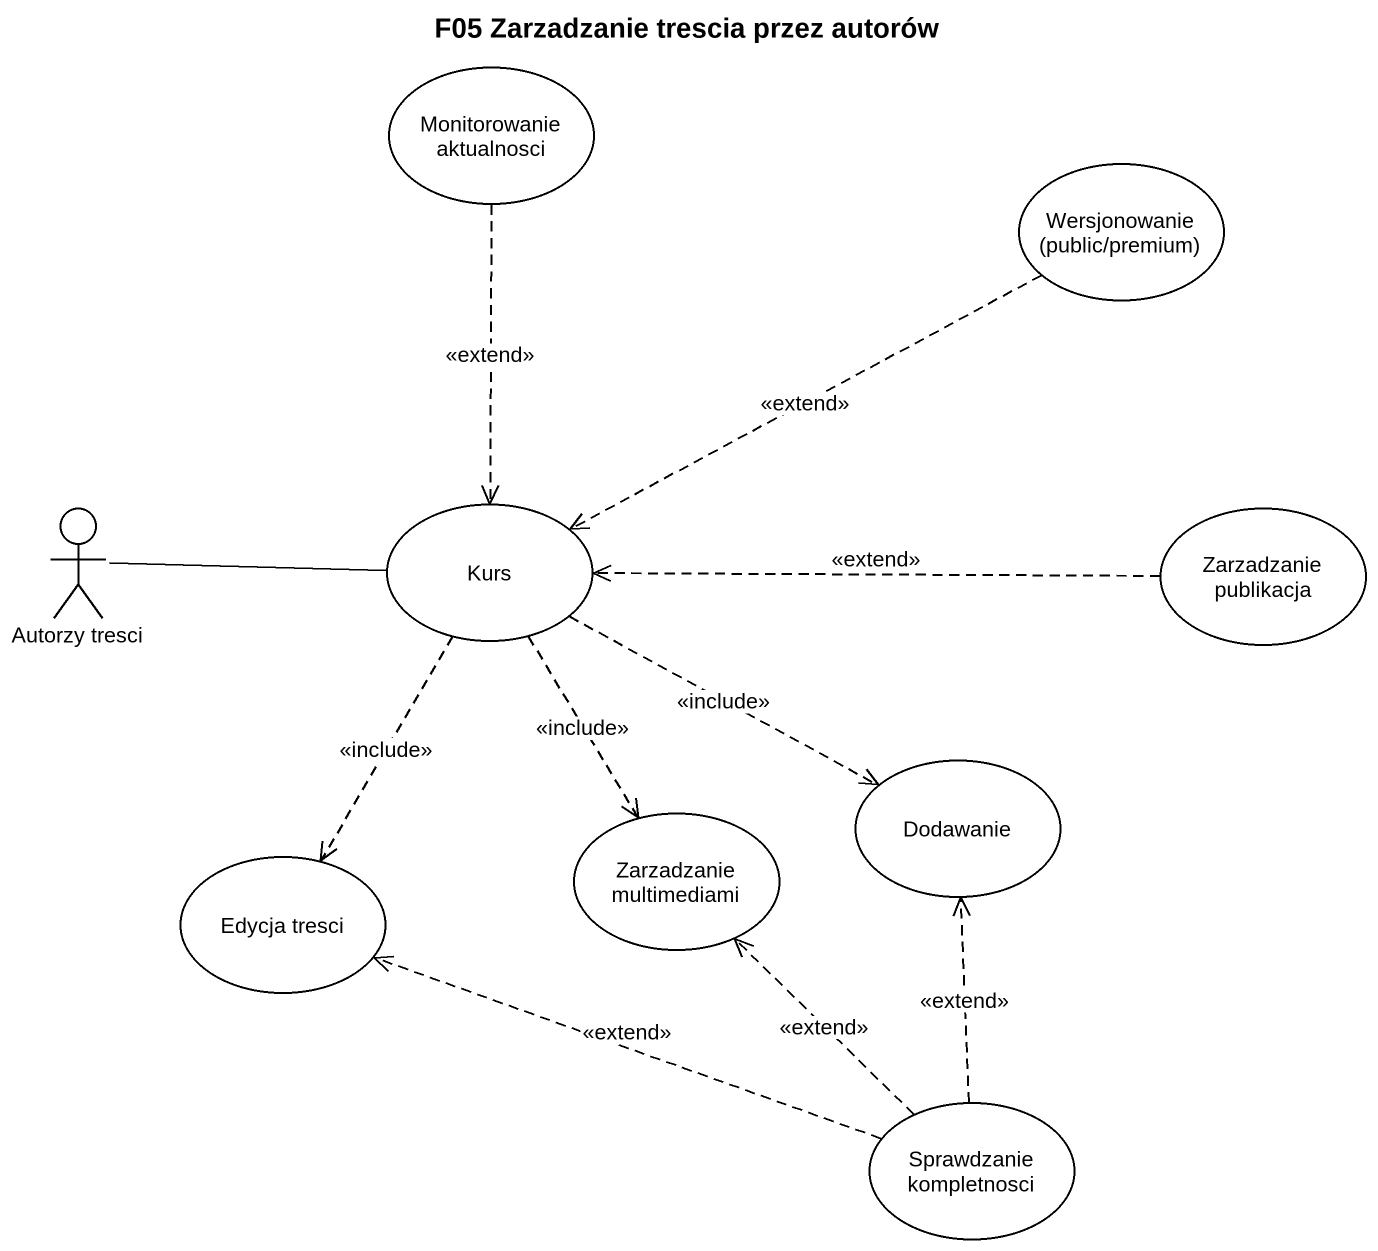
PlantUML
@startuml
title F05 Zarzadzanie trescia przez autorów
usecase "Monitorowanie aktualnosci" as Monitorowanie_aktualnosci
usecase "Wersjonowanie (public/premium)" as Wersjonowanie_public_premium
actor "Autorzy tresci" as Autorzy_tresci
usecase Kurs
usecase "Zarzadzanie publikacja" as Zarzadzanie_publikacja
usecase Dodawanie
usecase "Edycja tresci" as Edycja_tresci
usecase "Zarzadzanie multimediami" as Zarzadzanie_multimediami
usecase "Sprawdzanie kompletnosci" as Sprawdzanie_kompletnosci
Monitorowanie_aktualnosci ..> Kurs : <<extend>>
Wersjonowanie_public_premium .left.> Kurs : <<extend>>
Autorzy_tresci -right- Kurs
Kurs .right.> Dodawanie : <<include>>
Kurs ..> Edycja_tresci : <<include>>
Kurs ..> Zarzadzanie_multimediami : <<include>>
Zarzadzanie_publikacja .left.> Kurs : <<extend>>
Sprawdzanie_kompletnosci .up.> Dodawanie : <<extend>>
Sprawdzanie_kompletnosci .left.> Edycja_tresci : <<extend>>
Sprawdzanie_kompletnosci .up.> Zarzadzanie_multimediami : <<extend>>
@enduml
